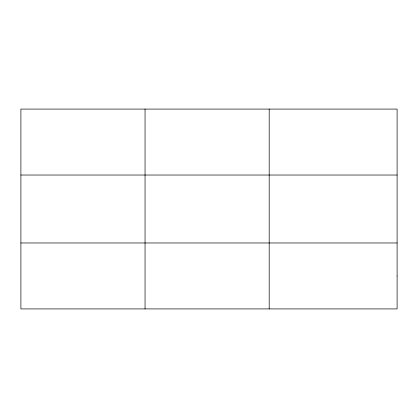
<?xml version="1.0" encoding="UTF-8"?>
<svg xmlns="http://www.w3.org/2000/svg" width="418" height="418" viewBox="0 0 418 418"><rect width="100%" height="100%" fill="white"/><g stroke="black" fill="none" stroke-linecap="round" stroke-linejoin="round"><path stroke-width="0.63" d="M145.046 109.082L145.046 308.918M269.192 109.082L269.192 308.918M20.9 175.027L397.1 175.027M20.9 242.973L397.1 242.973M397.1 275.943L397.1 308.918L20.9 308.918L20.9 109.082L397.1 109.082L397.1 275.943"/></g></svg>
